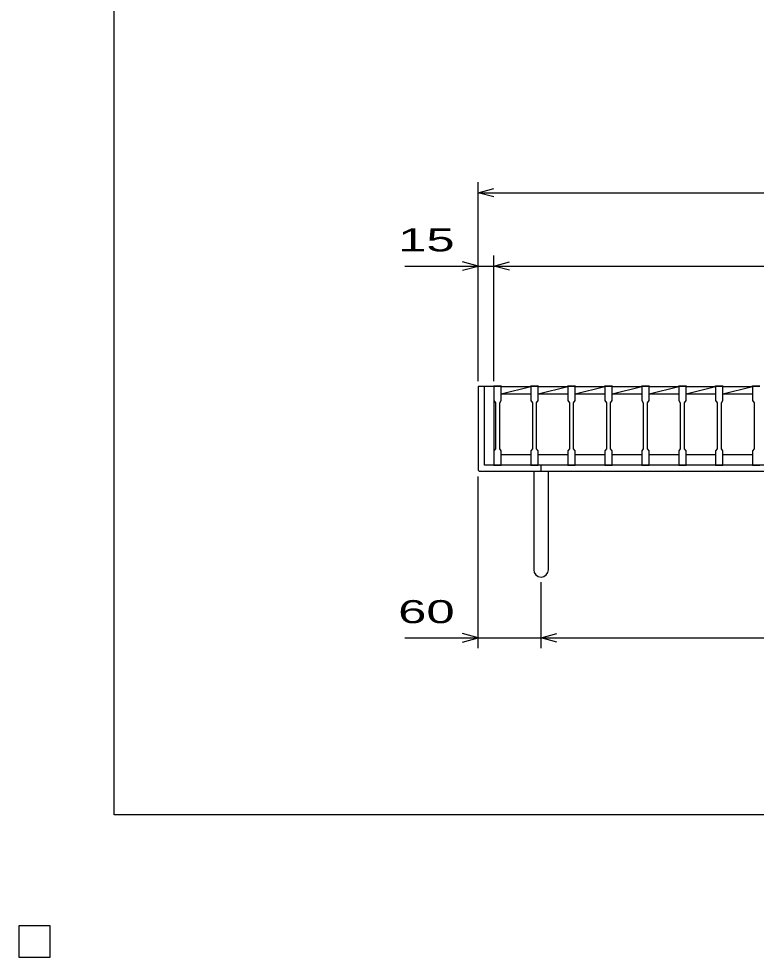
# Model space of a CAD drawing. Units: millimetres, scale not verified. Extents: x -1820 to 1731, y -1282 to 1054.
# Drawn here: x -1820 to -1115, y -1282 to -386 of the extents above; entities that cross this region are included whole.
import ezdxf
from ezdxf.enums import TextEntityAlignment as Align

# ---------------------------------------------------------------- set-up
doc = ezdxf.new("R2010")
doc.units = ezdxf.units.MM
doc.header["$LTSCALE"] = 10
for name, color, linetype, lineweight in [('0_2', 150, 'Continuous', 25), ('16', 3, 'Continuous', 25), ('19', 6, 'Continuous', 25), ('22', 4, 'Continuous', 25), ('24', 2, 'Continuous', 25), ('32', 4, 'Continuous', 25)]:
    doc.layers.add(name, color=color, linetype=linetype, lineweight=lineweight)
doc.styles.add('ベクトル', font='')
doc.styles.get('ベクトル').set_extended_font_data('ベクトル')

msp = doc.modelspace()

# ---------------------------------------------------------------- linework, layer by layer
at = {"layer": '0_2'}
for p, q in [((-1729, -1146.5), (-1729, 1053.5)), ((1731, -1146.5), (-1729, -1146.5)), ((-1790, -1252.5), (-1820, -1252.5)), ((-1820, -1252.5), (-1820, -1282.5)), ((-1790, -1252.5), (-1820, -1252.5)), ((-1820, -1252.5), (-1820, -1282.5)), ((-1790, -1252.5), (-1820, -1252.5)), ((-1820, -1252.5), (-1820, -1282.5)), ((-1790, -1252.5), (-1820, -1252.5)), ((-1820, -1252.5), (-1820, -1282.5)), ((-1790, -1252.5), (-1820, -1252.5)), ((-1820, -1252.5), (-1820, -1282.5)), ((-1790, -1282.5), (-1790, -1252.5)), ((-1790, -1282.5), (-1790, -1252.5)), ((-1790, -1282.5), (-1790, -1252.5)), ((-1790, -1282.5), (-1790, -1252.5)), ((-1790, -1282.5), (-1790, -1252.5)), ((-1820, -1282.5), (-1790, -1282.5)), ((-1820, -1282.5), (-1790, -1282.5)), ((-1820, -1282.5), (-1790, -1282.5)), ((-1820, -1282.5), (-1790, -1282.5)), ((-1820, -1282.5), (-1790, -1282.5))]:
    msp.add_line(p, q, dxfattribs=at)
at = {"layer": '16'}
for p, q in [((-1366, -737.5), (-1366, -736.8)), ((-1366, -736.8), (-1359, -736.8)), ((-1366, -737.5), (-1366, -751)), ((-1359, -737.5), (-1366, -737.5)), ((-1366, -737.5), (-1366, -802.5)), ((-1359, -736.8), (-1359, -737.5)), ((-1359, -751), (-1359, -737.5)), ((-1359, -737.5), (-1330.7, -737.5)), ((-1359, -744.5), (-1330.7, -737.5)), ((-1330.7, -737.5), (-1330.7, -736.8)), ((-1330.7, -736.8), (-1323.7, -736.8)), ((-1330.7, -737.5), (-1330.7, -751)), ((-1323.7, -737.5), (-1330.7, -737.5)), ((-1323.7, -736.8), (-1323.7, -737.5)), ((-1323.7, -751), (-1323.7, -737.5)), ((-1323.7, -737.5), (-1295.4, -737.5)), ((-1323.7, -744.5), (-1295.4, -737.5)), ((-1295.4, -737.5), (-1295.4, -736.8)), ((-1295.4, -736.8), (-1288.4, -736.8)), ((-1295.4, -737.5), (-1295.4, -751)), ((-1288.4, -737.5), (-1295.4, -737.5)), ((-1288.4, -736.8), (-1288.4, -737.5)), ((-1288.4, -751), (-1288.4, -737.5)), ((-1288.4, -737.5), (-1260.1, -737.5)), ((-1288.4, -744.5), (-1260.1, -737.5)), ((-1260.1, -737.5), (-1260.1, -736.8)), ((-1260.1, -736.8), (-1253.1, -736.8)), ((-1260.1, -737.5), (-1260.1, -751)), ((-1253.1, -737.5), (-1260.1, -737.5)), ((-1253.1, -736.8), (-1253.1, -737.5)), ((-1253.1, -751), (-1253.1, -737.5)), ((-1253.1, -737.5), (-1224.8, -737.5)), ((-1253.1, -744.5), (-1224.8, -737.5)), ((-1224.8, -737.5), (-1224.8, -736.8)), ((-1224.8, -736.8), (-1217.8, -736.8)), ((-1224.8, -737.5), (-1224.8, -751)), ((-1217.8, -737.5), (-1224.8, -737.5)), ((-1217.8, -736.8), (-1217.8, -737.5)), ((-1217.8, -751), (-1217.8, -737.5)), ((-1217.8, -737.5), (-1189.5, -737.5)), ((-1217.8, -744.5), (-1189.5, -737.5)), ((-1189.5, -737.5), (-1189.5, -736.8)), ((-1189.5, -736.8), (-1182.5, -736.8)), ((-1189.5, -737.5), (-1189.5, -751)), ((-1182.5, -737.5), (-1189.5, -737.5)), ((-1182.5, -736.8), (-1182.5, -737.5)), ((-1182.5, -751), (-1182.5, -737.5)), ((-1182.5, -737.5), (-1154.2, -737.5)), ((-1182.5, -744.5), (-1154.2, -737.5)), ((-1154.2, -737.5), (-1154.2, -736.8)), ((-1154.2, -736.8), (-1147.2, -736.8)), ((-1154.2, -737.5), (-1154.2, -751)), ((-1147.2, -737.5), (-1154.2, -737.5)), ((-1147.2, -736.8), (-1147.2, -737.5)), ((-1147.2, -751), (-1147.2, -737.5)), ((-1147.2, -737.5), (-1118.9, -737.5)), ((-1147.2, -744.5), (-1118.9, -737.5)), ((-1118.9, -737.5), (-1118.9, -736.8)), ((-1118.9, -736.8), (-1111.9, -736.8)), ((-1118.9, -737.5), (-1118.9, -751)), ((-1111.9, -737.5), (-1118.9, -737.5)), ((-1366, -751), (-1364.5, -753)), ((-1360.5, -753), (-1359, -751)), ((-1359, -744.5), (-1330.7, -744.5)), ((-1330.7, -751), (-1329.2, -753)), ((-1325.2, -753), (-1323.7, -751)), ((-1323.7, -744.5), (-1295.4, -744.5)), ((-1295.4, -751), (-1293.9, -753)), ((-1289.9, -753), (-1288.4, -751)), ((-1288.4, -744.5), (-1260.1, -744.5)), ((-1260.1, -751), (-1258.6, -753)), ((-1254.6, -753), (-1253.1, -751)), ((-1253.1, -744.5), (-1224.8, -744.5)), ((-1224.8, -751), (-1223.3, -753)), ((-1219.3, -753), (-1217.8, -751)), ((-1217.8, -744.5), (-1189.5, -744.5)), ((-1189.5, -751), (-1188, -753)), ((-1184, -753), (-1182.5, -751)), ((-1182.5, -744.5), (-1154.2, -744.5)), ((-1154.2, -751), (-1152.7, -753)), ((-1148.7, -753), (-1147.2, -751)), ((-1147.2, -744.5), (-1118.9, -744.5)), ((-1118.9, -751), (-1117.4, -753)), ((-1364.5, -753), (-1364.5, -797)), ((-1360.5, -797), (-1360.5, -753)), ((-1329.2, -753), (-1329.2, -797)), ((-1325.2, -797), (-1325.2, -753)), ((-1293.9, -753), (-1293.9, -797)), ((-1289.9, -797), (-1289.9, -753)), ((-1258.6, -753), (-1258.6, -797)), ((-1254.6, -797), (-1254.6, -753)), ((-1223.3, -753), (-1223.3, -797)), ((-1219.3, -797), (-1219.3, -753)), ((-1188, -753), (-1188, -797)), ((-1184, -797), (-1184, -753)), ((-1152.7, -753), (-1152.7, -797)), ((-1148.7, -797), (-1148.7, -753)), ((-1117.4, -753), (-1117.4, -797)), ((-1364.5, -797), (-1366, -799)), ((-1359, -799), (-1360.5, -797)), ((-1329.2, -797), (-1330.7, -799)), ((-1323.7, -799), (-1325.2, -797)), ((-1293.9, -797), (-1295.4, -799)), ((-1288.4, -799), (-1289.9, -797)), ((-1258.6, -797), (-1260.1, -799)), ((-1253.1, -799), (-1254.6, -797)), ((-1223.3, -797), (-1224.8, -799)), ((-1217.8, -799), (-1219.3, -797)), ((-1188, -797), (-1189.5, -799)), ((-1182.5, -799), (-1184, -797)), ((-1152.7, -797), (-1154.2, -799)), ((-1147.2, -799), (-1148.7, -797)), ((-1117.4, -797), (-1118.9, -799)), ((-1366, -799), (-1366, -812.5)), ((-1359, -812.5), (-1359, -799)), ((-1359, -802.5), (-1330.7, -802.5)), ((-1330.7, -799), (-1330.7, -812.5)), ((-1323.7, -812.5), (-1323.7, -799)), ((-1323.7, -802.5), (-1295.4, -802.5)), ((-1295.4, -799), (-1295.4, -812.5)), ((-1288.4, -812.5), (-1288.4, -799)), ((-1288.4, -802.5), (-1260.1, -802.5)), ((-1260.1, -799), (-1260.1, -812.5)), ((-1253.1, -812.5), (-1253.1, -799)), ((-1253.1, -802.5), (-1224.8, -802.5)), ((-1224.8, -799), (-1224.8, -812.5)), ((-1217.8, -812.5), (-1217.8, -799)), ((-1217.8, -802.5), (-1189.5, -802.5)), ((-1189.5, -799), (-1189.5, -812.5)), ((-1182.5, -812.5), (-1182.5, -799)), ((-1182.5, -802.5), (-1154.2, -802.5)), ((-1154.2, -799), (-1154.2, -812.5)), ((-1147.2, -812.5), (-1147.2, -799)), ((-1147.2, -802.5), (-1118.9, -802.5)), ((-1118.9, -799), (-1118.9, -812.5)), ((-1366, -812.5), (-1359, -812.5)), ((-1330.7, -812.5), (-1323.7, -812.5)), ((-1295.4, -812.5), (-1288.4, -812.5)), ((-1260.1, -812.5), (-1253.1, -812.5)), ((-1224.8, -812.5), (-1217.8, -812.5)), ((-1189.5, -812.5), (-1182.5, -812.5)), ((-1154.2, -812.5), (-1147.2, -812.5)), ((-1118.9, -812.5), (-1111.9, -812.5)), ((-1790, -1252.5), (-1820, -1252.5)), ((-1820, -1252.5), (-1820, -1282.5)), ((-1790, -1252.5), (-1820, -1252.5)), ((-1820, -1252.5), (-1820, -1282.5)), ((-1790, -1252.5), (-1820, -1252.5)), ((-1820, -1252.5), (-1820, -1282.5)), ((-1790, -1252.5), (-1820, -1252.5)), ((-1820, -1252.5), (-1820, -1282.5)), ((-1790, -1252.5), (-1820, -1252.5)), ((-1820, -1252.5), (-1820, -1282.5)), ((-1790, -1282.5), (-1790, -1252.5)), ((-1790, -1282.5), (-1790, -1252.5)), ((-1790, -1282.5), (-1790, -1252.5)), ((-1790, -1282.5), (-1790, -1252.5)), ((-1790, -1282.5), (-1790, -1252.5)), ((-1820, -1282.5), (-1790, -1282.5)), ((-1820, -1282.5), (-1790, -1282.5)), ((-1820, -1282.5), (-1790, -1282.5)), ((-1820, -1282.5), (-1790, -1282.5)), ((-1820, -1282.5), (-1790, -1282.5))]:
    msp.add_line(p, q, dxfattribs=at)
at = {"layer": '19'}
for p, q in [((-1366, -737.5), (-1381, -737.5)), ((-1381, -737.5), (-1381, -817.5)), ((-1375, -812.5), (-1375, -737.5)), ((-467, -812.5), (-1375, -812.5)), ((-1321, -818.5), (-1321, -812.5)), ((-1381, -817.5), (-1380, -818.5)), ((-1380, -818.5), (-462, -818.5)), ((-1328, -818.5), (-1328, -912.5)), ((-1314, -912.5), (-1314, -818.5))]:
    msp.add_line(p, q, dxfattribs=at)
msp.add_arc((-1321, -912.5), 7, 180, 0, dxfattribs=at)
at = {"layer": '22'}
for p, q in [((-1381, -732.5), (-1381, -542.5)), ((-1381, -552.5), (-1366, -548.5)), ((-1366, -556.5), (-1381, -552.5)), ((-1381, -552.5), (-461, -552.5)), ((-1381, -732.5), (-1381, -612.5)), ((-1366, -732.5), (-1366, -612.5)), ((-1451, -622.5), (-1381, -622.5)), ((-1381, -622.5), (-1396, -618.5)), ((-1396, -626.5), (-1381, -622.5)), ((-1381, -622.5), (-1366, -622.5)), ((-1366, -622.5), (-1351, -618.5)), ((-1351, -626.5), (-1366, -622.5)), ((-1366, -622.5), (-476, -622.5)), ((-1381, -987.5), (-1381, -823.5)), ((-1321, -987.5), (-1321, -924.5)), ((-1381, -977.5), (-1396, -973.5)), ((-1321, -977.5), (-1306, -973.5)), ((-1451, -977.5), (-1381, -977.5)), ((-1396, -981.5), (-1381, -977.5)), ((-1381, -977.5), (-1321, -977.5)), ((-1306, -981.5), (-1321, -977.5)), ((-1321, -977.5), (-521, -977.5))]:
    msp.add_line(p, q, dxfattribs=at)
at = {"layer": '22', "color": 2}
for p, q in [((-1790, -1252.5), (-1820, -1252.5)), ((-1820, -1252.5), (-1820, -1282.5)), ((-1790, -1252.5), (-1820, -1252.5)), ((-1820, -1252.5), (-1820, -1282.5)), ((-1790, -1252.5), (-1820, -1252.5)), ((-1820, -1252.5), (-1820, -1282.5)), ((-1790, -1282.5), (-1790, -1252.5)), ((-1790, -1282.5), (-1790, -1252.5)), ((-1790, -1282.5), (-1790, -1252.5)), ((-1820, -1282.5), (-1790, -1282.5)), ((-1820, -1282.5), (-1790, -1282.5)), ((-1820, -1282.5), (-1790, -1282.5))]:
    msp.add_line(p, q, dxfattribs=at)
at = {"layer": '24', "color": 4}
for p, q in [((-1790, -1252.5), (-1820, -1252.5)), ((-1820, -1252.5), (-1820, -1282.5)), ((-1790, -1252.5), (-1820, -1252.5)), ((-1820, -1252.5), (-1820, -1282.5)), ((-1790, -1252.5), (-1820, -1252.5)), ((-1820, -1252.5), (-1820, -1282.5)), ((-1790, -1282.5), (-1790, -1252.5)), ((-1790, -1282.5), (-1790, -1252.5)), ((-1790, -1282.5), (-1790, -1252.5)), ((-1820, -1282.5), (-1790, -1282.5)), ((-1820, -1282.5), (-1790, -1282.5)), ((-1820, -1282.5), (-1790, -1282.5))]:
    msp.add_line(p, q, dxfattribs=at)
at = {"layer": '32'}
for p, q in [((-1790, -1252.5), (-1820, -1252.5)), ((-1820, -1252.5), (-1820, -1282.5)), ((-1790, -1252.5), (-1820, -1252.5)), ((-1820, -1252.5), (-1820, -1282.5)), ((-1790, -1252.5), (-1820, -1252.5)), ((-1820, -1252.5), (-1820, -1282.5)), ((-1790, -1252.5), (-1820, -1252.5)), ((-1820, -1252.5), (-1820, -1282.5)), ((-1790, -1252.5), (-1820, -1252.5)), ((-1820, -1252.5), (-1820, -1282.5)), ((-1790, -1282.5), (-1790, -1252.5)), ((-1790, -1282.5), (-1790, -1252.5)), ((-1790, -1282.5), (-1790, -1252.5)), ((-1790, -1282.5), (-1790, -1252.5)), ((-1790, -1282.5), (-1790, -1252.5)), ((-1820, -1282.5), (-1790, -1282.5)), ((-1820, -1282.5), (-1790, -1282.5)), ((-1820, -1282.5), (-1790, -1282.5)), ((-1820, -1282.5), (-1790, -1282.5)), ((-1820, -1282.5), (-1790, -1282.5))]:
    msp.add_line(p, q, dxfattribs=at)

# ---------------------------------------------------------------- texts
at = {"layer": '22', "color": 2, "style": 'ベクトル', "width": 1.65}
for s, p in [(' 15 ', (-1471, -597.5)), (' 60 ', (-1471, -952.5))]:
    msp.add_text(s, height=21.99, dxfattribs=at).set_placement(p, align=Align.MIDDLE_LEFT)

doc.saveas('drawing.dxf')
